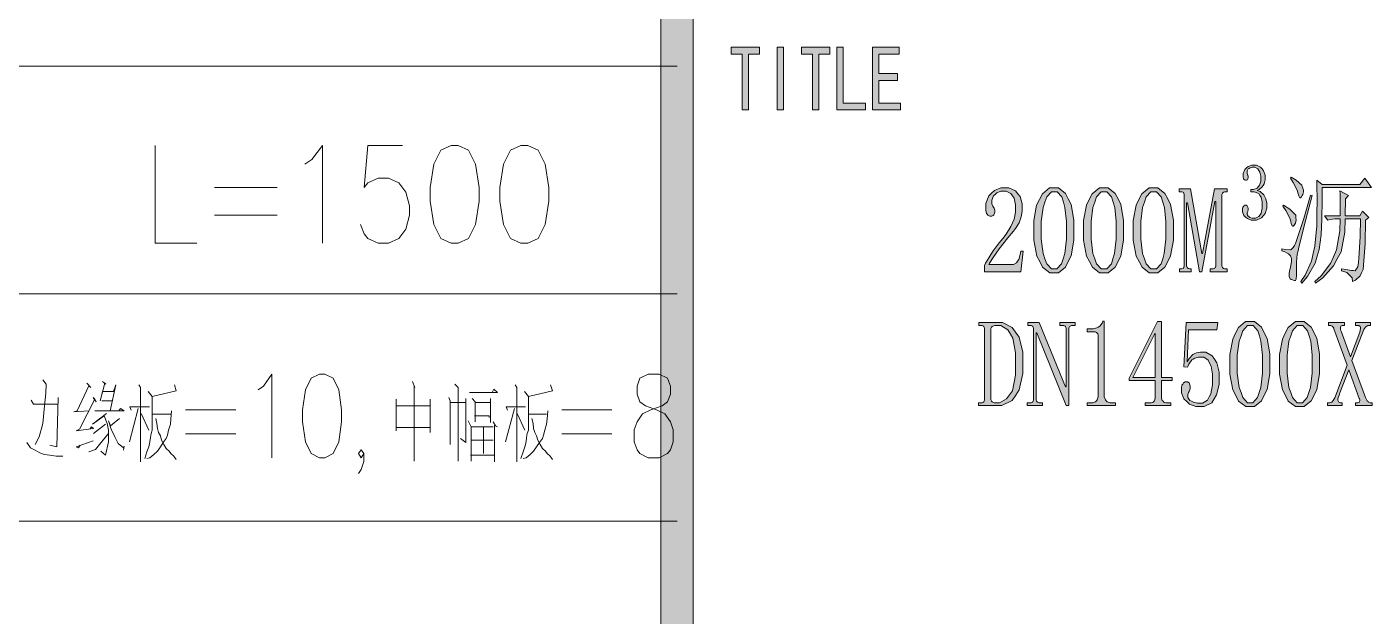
# Model space of a CAD drawing. Header units: millimetres. Extents: x 0 to 829, y 0 to 570.
# Drawn here: x 730.32 to 770.03, y 25.03 to 42.43 of the extents above; entities that cross this region are included whole.
import ezdxf

# ---------------------------------------------------------------- set-up
doc = ezdxf.new("R2010")
doc.units = ezdxf.units.MM

msp = doc.modelspace()

# ---------------------------------------------------------------- hatches: boundary and pattern name
h = msp.add_hatch(color=0)
h.dxf.hatch_style = 2
h.paths.add_polyline_path([(749.987917, 9.599083), (749.028361, 9.599083), (749.028361, 560.48275), (749.987917, 560.48275)])
h = msp.add_hatch(color=0)
h.dxf.hatch_style = 2
h.paths.add_polyline_path([(751.938778, 41.620722), (751.614222, 41.620722), (751.614222, 39.976778), (751.42725, 39.976778), (751.42725, 41.620722), (751.102694, 41.620722), (751.102694, 41.825333), (751.938778, 41.825333)])
h = msp.add_hatch(color=0)
h.dxf.hatch_style = 2
h.paths.add_polyline_path([(752.651389, 39.976778), (752.464417, 39.976778), (752.464417, 41.825333), (752.651389, 41.825333)])
h = msp.add_hatch(color=0)
h.dxf.hatch_style = 2
h.paths.add_polyline_path([(754.013111, 41.620722), (753.688556, 41.620722), (753.688556, 39.976778), (753.501583, 39.976778), (753.501583, 41.620722), (753.177028, 41.620722), (753.177028, 41.825333), (754.013111, 41.825333)])
h = msp.add_hatch(color=0)
h.dxf.hatch_style = 2
h.paths.add_polyline_path([(755.067917, 39.976778), (754.224778, 39.976778), (754.224778, 41.825333), (754.408222, 41.825333), (754.408222, 40.181389), (755.067917, 40.181389)])
h = msp.add_hatch(color=0)
h.dxf.hatch_style = 2
h.paths.add_polyline_path([(756.105083, 39.976778), (755.276056, 39.976778), (755.276056, 41.825333), (756.06275, 41.825333), (756.06275, 41.620722), (755.463028, 41.620722), (755.463028, 41.049222), (756.013361, 41.049222), (756.013361, 40.841083), (755.463028, 40.841083), (755.463028, 40.181389), (756.105083, 40.181389)])
h = msp.add_hatch(color=0)
h.dxf.hatch_style = 2
h.paths.add_polyline_path([(766.92125, 37.165139), (766.92125, 37.076944), (766.868333, 36.921722), (766.815417, 36.854694), (766.7625, 36.787667), (766.617861, 36.717111), (766.526139, 36.717111), (766.459111, 36.717111), (766.342694, 36.7665), (766.293306, 36.812361), (766.243917, 36.858222), (766.198056, 36.964056), (766.198056, 37.027556), (766.198056, 37.05225), (766.212167, 37.101639), (766.226278, 37.122806), (766.240389, 37.143972), (766.272139, 37.165139), (766.28625, 37.165139), (766.307417, 37.165139), (766.339167, 37.143972), (766.34975, 37.122806), (766.356806, 37.101639), (766.367389, 37.066361), (766.367389, 37.05225), (766.367389, 37.031083), (766.360333, 36.992278), (766.353278, 36.978167), (766.346222, 36.960528), (766.335639, 36.928778), (766.335639, 36.914667), (766.335639, 36.886444), (766.363861, 36.840583), (766.392083, 36.819417), (766.420306, 36.801778), (766.483806, 36.784139), (766.515556, 36.784139), (766.582583, 36.784139), (766.684889, 36.833528), (766.716639, 36.882917), (766.751917, 36.928778), (766.783667, 37.080472), (766.783667, 37.186306), (766.783667, 37.267444), (766.748389, 37.405028), (766.713111, 37.454417), (766.677833, 37.507333), (766.547306, 37.556722), (766.448528, 37.556722), (766.448528, 37.62375), (766.526139, 37.62375), (766.6355, 37.666083), (766.670778, 37.711944), (766.706056, 37.754278), (766.741333, 37.87775), (766.741333, 37.958889), (766.741333, 38.022389), (766.713111, 38.138806), (766.684889, 38.188194), (766.656667, 38.237583), (766.568472, 38.283444), (766.5085, 38.283444), (766.483806, 38.283444), (766.427361, 38.269333), (766.399139, 38.251694), (766.367389, 38.237583), (766.339167, 38.181139), (766.339167, 38.145861), (766.339167, 38.107056), (766.346222, 38.061194), (766.353278, 38.050611), (766.367389, 38.018861), (766.367389, 38.00475), (766.367389, 37.983583), (766.360333, 37.944778), (766.353278, 37.930667), (766.346222, 37.916556), (766.321528, 37.902444), (766.300361, 37.902444), (766.28625, 37.902444), (766.258028, 37.916556), (766.243917, 37.930667), (766.233333, 37.944778), (766.219222, 37.997694), (766.219222, 38.032972), (766.219222, 38.103528), (766.268611, 38.216417), (766.314472, 38.262278), (766.363861, 38.304611), (766.47675, 38.350472), (766.54025, 38.350472), (766.614333, 38.350472), (766.734278, 38.2905), (766.776611, 38.234056), (766.822472, 38.174083), (766.868333, 38.050611), (766.868333, 37.987111), (766.868333, 37.916556), (766.840111, 37.796611), (766.811889, 37.747222), (766.783667, 37.701361), (766.695472, 37.627278), (766.6355, 37.602583), (766.716639, 37.567306), (766.829528, 37.468528), (766.861278, 37.408556), (766.8895, 37.348583), (766.92125, 37.225111)])
h = msp.add_hatch(color=0)
h.dxf.hatch_style = 2
h.paths.add_polyline_path([(767.633861, 37.994167), (767.782028, 37.898917), (767.951361, 37.757806), (767.965472, 37.711944), (767.983111, 37.666083), (768.00075, 37.606111), (768.00075, 37.592), (768.00075, 37.556722), (767.983111, 37.482639), (767.961944, 37.447361), (767.940778, 37.412083), (767.916083, 37.376806), (767.891389, 37.376806), (767.859639, 37.440306), (767.842, 37.503806), (767.813778, 37.606111), (767.697361, 37.835417), (767.612694, 37.962417)])
h = msp.add_hatch(color=0)
h.dxf.hatch_style = 2
h.paths.add_polyline_path([(768.392333, 37.905972), (768.551083, 37.778972), (769.665861, 37.778972), (769.814028, 37.962417), (770.008056, 37.690778), (768.551083, 37.690778), (768.551083, 37.334472), (768.544028, 36.745333), (768.533444, 36.516028), (768.526389, 36.286722), (768.459361, 35.856333), (768.402917, 35.65525), (768.346472, 35.454167), (768.120694, 35.059056), (767.954889, 34.865028), (767.919611, 34.910889), (768.053667, 35.094333), (768.237111, 35.507083), (768.290028, 35.732861), (768.339417, 35.958639), (768.395861, 36.554833), (768.395861, 36.92525), (768.399389, 37.295667), (768.395861, 37.786028)])
h = msp.add_hatch(color=0)
h.dxf.hatch_style = 2
h.paths.add_polyline_path([(759.502333, 37.045194), (759.502333, 37.175722), (759.456472, 37.373278), (759.410611, 37.440306), (759.36475, 37.507333), (759.227167, 37.577889), (759.135444, 37.577889), (759.068417, 37.577889), (758.948472, 37.5285), (758.902611, 37.482639), (758.853222, 37.436778), (758.803833, 37.316833), (758.803833, 37.246278), (758.803833, 37.203944), (758.825, 37.133389), (758.849694, 37.105167), (758.867333, 37.073417), (758.884972, 37.016972), (758.884972, 36.98875), (758.884972, 36.953472), (758.870861, 36.900556), (758.85675, 36.879389), (758.839111, 36.86175), (758.796778, 36.844111), (758.768556, 36.844111), (758.736806, 36.844111), (758.680361, 36.868806), (758.659194, 36.897028), (758.641556, 36.921722), (758.620389, 37.002861), (758.620389, 37.059306), (758.620389, 37.211), (758.708583, 37.440306), (758.79325, 37.517917), (758.877917, 37.599056), (759.061361, 37.676667), (759.160139, 37.676667), (759.297722, 37.676667), (759.502333, 37.592), (759.565833, 37.503806), (759.632861, 37.419139), (759.699889, 37.203944), (759.699889, 37.073417), (759.699889, 36.98875), (759.668139, 36.815889), (759.636389, 36.731222), (759.604639, 36.643028), (759.502333, 36.477222), (759.435306, 36.399611), (759.2695, 36.198528), (759.011972, 35.873972), (758.923778, 35.746972), (758.835583, 35.6235), (758.72975, 35.454167), (758.712111, 35.411833), (759.389444, 35.411833), (759.438833, 35.411833), (759.527028, 35.461222), (759.562306, 35.510611), (759.594056, 35.56), (759.639917, 35.711694), (759.654028, 35.810472), (759.721056, 35.810472), (759.654028, 35.196639), (758.585111, 35.196639), (758.585111, 35.383611), (758.613333, 35.447111), (758.708583, 35.612917), (758.775611, 35.711694), (758.842639, 35.814), (759.0155, 36.050361), (759.124861, 36.184417), (759.223639, 36.307889), (759.36475, 36.537194), (759.410611, 36.643028), (759.456472, 36.752389), (759.502333, 36.953472)])
h = msp.add_hatch(color=0)
h.paths.add_polyline_path([(760.638278, 35.168417), (760.511278, 35.168417), (760.299611, 35.330694), (760.214944, 35.4965), (760.12675, 35.662306), (760.042083, 36.127972), (760.042083, 36.427833), (760.042083, 36.710056), (760.123222, 37.161611), (760.207889, 37.330944), (760.292556, 37.503806), (760.504222, 37.676667), (760.638278, 37.676667), (760.765278, 37.676667), (760.973417, 37.510861), (761.054556, 37.348583), (761.139222, 37.182778), (761.223889, 36.724167), (761.223889, 36.427833), (761.223889, 36.135028), (761.139222, 35.672889), (761.054556, 35.503556), (760.973417, 35.334222), (760.765278, 35.168417)])
h.paths.add_polyline_path([(760.638278, 37.56025), (760.557139, 37.56025), (760.423083, 37.408556), (760.366639, 37.253333), (760.313722, 37.098111), (760.260806, 36.685361), (760.260806, 36.427833), (760.260806, 36.156194), (760.313722, 35.732861), (760.366639, 35.584694), (760.423083, 35.433), (760.557139, 35.281306), (760.638278, 35.281306), (760.722944, 35.281306), (760.857, 35.433), (760.906389, 35.584694), (760.955778, 35.732861), (761.005167, 36.156194), (761.005167, 36.427833), (761.005167, 36.685361), (760.959306, 37.098111), (760.913444, 37.253333), (760.867583, 37.408556), (760.73, 37.56025)])
h = msp.add_hatch(color=0)
h.paths.add_polyline_path([(762.105833, 35.168417), (761.978833, 35.168417), (761.767167, 35.330694), (761.6825, 35.4965), (761.594306, 35.662306), (761.509639, 36.127972), (761.509639, 36.427833), (761.509639, 36.710056), (761.594306, 37.161611), (761.675444, 37.330944), (761.760111, 37.503806), (761.975306, 37.676667), (762.105833, 37.676667), (762.232833, 37.676667), (762.440972, 37.510861), (762.525639, 37.348583), (762.606778, 37.182778), (762.691444, 36.724167), (762.691444, 36.427833), (762.691444, 36.135028), (762.606778, 35.672889), (762.525639, 35.503556), (762.440972, 35.334222), (762.232833, 35.168417)])
h.paths.add_polyline_path([(762.105833, 37.56025), (762.024694, 37.56025), (761.890639, 37.408556), (761.837722, 37.253333), (761.781278, 37.098111), (761.728361, 36.685361), (761.728361, 36.427833), (761.728361, 36.156194), (761.781278, 35.732861), (761.837722, 35.584694), (761.890639, 35.433), (762.024694, 35.281306), (762.105833, 35.281306), (762.1905, 35.281306), (762.328083, 35.433), (762.373944, 35.584694), (762.423333, 35.732861), (762.472722, 36.156194), (762.472722, 36.427833), (762.472722, 36.685361), (762.426861, 37.098111), (762.381, 37.253333), (762.335139, 37.408556), (762.197556, 37.56025)])
h = msp.add_hatch(color=0)
h.paths.add_polyline_path([(763.573389, 35.168417), (763.446389, 35.168417), (763.234722, 35.330694), (763.150056, 35.4965), (763.065389, 35.662306), (762.977194, 36.127972), (762.977194, 36.427833), (762.977194, 36.710056), (763.061861, 37.161611), (763.143, 37.330944), (763.227667, 37.503806), (763.442861, 37.676667), (763.573389, 37.676667), (763.700389, 37.676667), (763.908528, 37.510861), (763.993194, 37.348583), (764.074333, 37.182778), (764.159, 36.724167), (764.159, 36.427833), (764.159, 36.135028), (764.074333, 35.672889), (763.993194, 35.503556), (763.908528, 35.334222), (763.700389, 35.168417)])
h.paths.add_polyline_path([(763.573389, 37.56025), (763.49225, 37.56025), (763.358194, 37.408556), (763.305278, 37.253333), (763.248833, 37.098111), (763.195917, 36.685361), (763.195917, 36.427833), (763.195917, 36.156194), (763.248833, 35.732861), (763.305278, 35.584694), (763.358194, 35.433), (763.49225, 35.281306), (763.573389, 35.281306), (763.661583, 35.281306), (763.795639, 35.433), (763.845028, 35.584694), (763.890889, 35.732861), (763.940278, 36.156194), (763.940278, 36.427833), (763.940278, 36.685361), (763.894417, 37.098111), (763.848556, 37.253333), (763.802694, 37.408556), (763.665111, 37.56025)])
h = msp.add_hatch(color=0)
h.dxf.hatch_style = 2
h.paths.add_polyline_path([(765.594806, 35.397722), (765.594806, 35.3695), (765.608917, 35.323639), (765.623028, 35.309528), (765.637139, 35.295417), (765.672417, 35.281306), (765.697111, 35.281306), (765.742972, 35.281306), (765.742972, 35.196639), (765.249083, 35.196639), (765.249083, 35.281306), (765.309056, 35.281306), (765.337278, 35.281306), (765.376083, 35.295417), (765.386667, 35.309528), (765.400778, 35.323639), (765.411361, 35.3695), (765.411361, 35.397722), (765.411361, 37.270972), (765.386667, 37.270972), (764.998611, 35.196639), (764.928056, 35.196639), (764.575278, 37.235694), (764.550583, 37.235694), (764.550583, 35.397722), (764.550583, 35.3695), (764.564694, 35.323639), (764.578806, 35.309528), (764.592917, 35.295417), (764.631722, 35.281306), (764.652889, 35.281306), (764.688167, 35.281306), (764.688167, 35.196639), (764.342444, 35.196639), (764.342444, 35.281306), (764.377722, 35.281306), (764.405944, 35.281306), (764.44475, 35.295417), (764.458861, 35.309528), (764.469444, 35.323639), (764.480028, 35.3695), (764.480028, 35.397722), (764.480028, 37.447361), (764.480028, 37.475583), (764.469444, 37.517917), (764.458861, 37.532028), (764.44475, 37.546139), (764.405944, 37.56025), (764.377722, 37.56025), (764.331861, 37.56025), (764.331861, 37.648444), (764.667, 37.648444), (764.998611, 35.732861), (765.019778, 35.732861), (765.376083, 37.648444), (765.742972, 37.648444), (765.742972, 37.56025), (765.697111, 37.56025), (765.672417, 37.56025), (765.637139, 37.546139), (765.623028, 37.532028), (765.608917, 37.517917), (765.594806, 37.475583), (765.594806, 37.447361)])
h = msp.add_hatch(color=0)
h.dxf.hatch_style = 2
h.paths.add_polyline_path([(768.25475, 37.447361), (768.071306, 36.738278), (767.863167, 35.923361), (767.842, 35.821056), (767.817306, 35.715222), (767.796139, 35.482389), (767.796139, 35.355389), (767.796139, 35.224861), (767.792611, 35.055528), (767.789083, 35.016722), (767.785556, 34.977917), (767.760861, 34.939111), (767.736167, 34.939111), (767.722056, 34.939111), (767.672667, 34.95675), (767.640917, 34.974389), (767.609167, 34.992028), (767.577417, 35.059056), (767.577417, 35.111972), (767.577417, 35.154306), (767.595056, 35.260139), (767.612694, 35.327167), (767.630333, 35.397722), (767.644444, 35.503556), (767.644444, 35.542361), (767.644444, 35.59175), (767.616222, 35.669361), (767.588, 35.697583), (767.559778, 35.725806), (767.446889, 35.785778), (767.358694, 35.814), (767.358694, 35.870444), (767.468056, 35.856333), (767.598583, 35.84575), (767.616222, 35.849278), (767.637389, 35.852806), (767.693833, 35.912778), (767.732639, 35.969222), (767.767917, 36.029194), (768.007806, 36.773556), (768.208889, 37.461472)])
h = msp.add_hatch(color=0)
h.dxf.hatch_style = 2
h.paths.add_polyline_path([(768.621639, 36.847639), (769.08025, 36.847639), (769.083778, 37.133389), (769.08025, 37.507333), (769.069667, 37.592), (769.330722, 37.447361), (769.239, 37.348583), (769.228417, 36.847639), (769.665861, 36.847639), (769.743472, 36.98875), (769.926917, 36.805306), (769.835194, 36.717111), (769.821083, 36.03625), (769.757583, 35.260139), (769.71525, 35.168417), (769.672917, 35.073167), (769.538861, 34.946167), (769.447139, 34.910889), (769.440083, 35.016722), (769.281333, 35.175472), (769.126111, 35.224861), (769.126111, 35.281306), (769.246056, 35.260139), (769.422444, 35.235444), (769.475361, 35.231917), (769.528278, 35.228389), (769.602361, 35.348333), (769.62, 35.468278), (769.637639, 35.59175), (769.669389, 36.237333), (769.687028, 36.759444), (769.228417, 36.759444), (769.221361, 36.371389), (769.108472, 35.78225), (768.999111, 35.577639), (768.88975, 35.373028), (768.568722, 35.016722), (768.357056, 34.865028), (768.335889, 34.910889), (768.519333, 35.073167), (768.7945, 35.440056), (768.886222, 35.641139), (768.977944, 35.842222), (769.073194, 36.403139), (769.08025, 36.759444), (768.999111, 36.759444), (768.925028, 36.759444), (768.787444, 36.738278), (768.723944, 36.717111)])
h = msp.add_hatch(color=0)
h.dxf.hatch_style = 2
h.paths.add_polyline_path([(767.415139, 37.161611), (767.595056, 37.045194), (767.774972, 36.865278), (767.7785, 36.794722), (767.782028, 36.727694), (767.764389, 36.628917), (767.743222, 36.600694), (767.722056, 36.572472), (767.697361, 36.54425), (767.676194, 36.54425), (767.640917, 36.614806), (767.623278, 36.688889), (767.595056, 36.780611), (767.478639, 37.002861), (767.393972, 37.133389)])
h = msp.add_hatch(color=0)
h.paths.add_polyline_path([(758.588639, 33.49625), (758.588639, 33.524472), (758.578056, 33.566806), (758.567472, 33.580917), (758.556889, 33.595028), (758.514556, 33.609139), (758.486333, 33.609139), (758.419306, 33.609139), (758.419306, 33.697333), (758.934361, 33.697333), (759.114278, 33.697333), (759.3965, 33.552694), (759.502333, 33.411583), (759.608167, 33.266944), (759.714, 32.822444), (759.714, 32.522583), (759.714, 32.190972), (759.611694, 31.707667), (759.509389, 31.552444), (759.403556, 31.397222), (759.100167, 31.245528), (758.899083, 31.245528), (758.408722, 31.245528), (758.408722, 31.330194), (758.486333, 31.330194), (758.514556, 31.330194), (758.556889, 31.344306), (758.567472, 31.358417), (758.578056, 31.376056), (758.588639, 31.418389), (758.588639, 31.446611)])
h.paths.add_polyline_path([(759.498806, 32.490833), (759.498806, 32.801278), (759.421194, 33.235194), (759.347111, 33.358667), (759.273028, 33.485667), (759.064889, 33.609139), (758.934361, 33.609139), (758.892028, 33.609139), (758.832056, 33.595028), (758.814417, 33.580917), (758.79325, 33.566806), (758.772083, 33.524472), (758.772083, 33.49625), (758.772083, 31.446611), (758.772083, 31.418389), (758.789722, 31.376056), (758.807361, 31.358417), (758.825, 31.344306), (758.870861, 31.330194), (758.899083, 31.330194), (759.026083, 31.330194), (759.23775, 31.450139), (759.325944, 31.566556), (759.410611, 31.6865), (759.498806, 32.148639)])
h = msp.add_hatch(color=0)
h.dxf.hatch_style = 2
h.paths.add_polyline_path([(760.976944, 31.799389), (760.998111, 31.799389), (760.998111, 33.49625), (760.998111, 33.524472), (760.987528, 33.566806), (760.976944, 33.580917), (760.962833, 33.595028), (760.924028, 33.609139), (760.895806, 33.609139), (760.804083, 33.609139), (760.804083, 33.697333), (761.262694, 33.697333), (761.262694, 33.609139), (761.170972, 33.609139), (761.149806, 33.609139), (761.111, 33.595028), (761.096889, 33.580917), (761.082778, 33.566806), (761.068667, 33.524472), (761.068667, 33.49625), (761.068667, 31.245528), (760.998111, 31.245528), (760.12675, 33.390417), (760.105583, 33.390417), (760.105583, 31.446611), (760.105583, 31.418389), (760.119694, 31.376056), (760.133806, 31.361944), (760.147917, 31.344306), (760.186722, 31.330194), (760.207889, 31.330194), (760.299611, 31.330194), (760.299611, 31.245528), (759.841, 31.245528), (759.841, 31.330194), (759.932722, 31.330194), (759.960944, 31.330194), (759.99975, 31.344306), (760.013861, 31.358417), (760.024444, 31.376056), (760.035028, 31.418389), (760.035028, 31.446611), (760.035028, 33.49625), (760.035028, 33.524472), (760.024444, 33.566806), (760.013861, 33.580917), (759.99975, 33.595028), (759.960944, 33.609139), (759.932722, 33.609139), (759.862167, 33.609139), (759.862167, 33.697333), (760.197306, 33.697333)])
h = msp.add_hatch(color=0)
h.dxf.hatch_style = 2
h.paths.add_polyline_path([(762.119944, 33.739667), (762.119944, 31.5595), (762.119944, 31.503056), (762.151694, 31.418389), (762.179917, 31.390167), (762.208139, 31.358417), (762.289278, 31.330194), (762.338667, 31.330194), (762.455083, 31.330194), (762.455083, 31.245528), (761.619, 31.245528), (761.619, 31.330194), (761.721306, 31.330194), (761.77775, 31.330194), (761.862417, 31.358417), (761.887111, 31.390167), (761.911806, 31.418389), (761.940028, 31.503056), (761.940028, 31.5595), (761.940028, 33.295167), (761.940028, 33.323389), (761.925917, 33.36925), (761.908278, 33.386889), (761.894167, 33.404528), (761.851833, 33.422167), (761.823611, 33.422167), (761.619, 33.422167), (761.619, 33.510361), (761.721306, 33.510361), (761.788333, 33.510361), (761.901222, 33.538583), (761.943556, 33.566806), (761.985889, 33.595028), (762.052917, 33.683222), (762.074083, 33.739667)])
h = msp.add_hatch(color=0)
h.paths.add_polyline_path([(763.80975, 31.517167), (763.80975, 31.467778), (763.830917, 31.397222), (763.855611, 31.376056), (763.876778, 31.351361), (763.940278, 31.330194), (763.982611, 31.330194), (764.084917, 31.330194), (764.084917, 31.245528), (763.326444, 31.245528), (763.326444, 31.330194), (763.453444, 31.330194), (763.499306, 31.330194), (763.566333, 31.351361), (763.5875, 31.376056), (763.605139, 31.397222), (763.626306, 31.467778), (763.626306, 31.517167), (763.626306, 31.989889), (762.85725, 31.989889), (762.85725, 32.060444), (763.693333, 33.725556), (763.80975, 33.725556), (763.80975, 32.074556), (764.120194, 32.074556), (764.120194, 31.989889), (763.80975, 31.989889)])
h.paths.add_polyline_path([(763.615722, 33.379833), (762.959556, 32.074556), (763.626306, 32.074556), (763.626306, 33.379833)])
h = msp.add_hatch(color=0)
h.dxf.hatch_style = 2
h.paths.add_polyline_path([(765.012722, 32.822444), (765.122083, 32.822444), (765.302, 32.720139), (765.369028, 32.614306), (765.439583, 32.512), (765.506611, 32.233306), (765.506611, 32.063972), (765.506611, 31.869944), (765.436056, 31.5595), (765.3655, 31.446611), (765.291417, 31.330194), (765.072694, 31.217306), (764.921, 31.217306), (764.818694, 31.217306), (764.63525, 31.291389), (764.554111, 31.365472), (764.472972, 31.443083), (764.395361, 31.623), (764.395361, 31.732361), (764.395361, 31.774694), (764.413, 31.852306), (764.434167, 31.884056), (764.455333, 31.915806), (764.50825, 31.947556), (764.543528, 31.947556), (764.578806, 31.947556), (764.621139, 31.919333), (764.63525, 31.891111), (764.645833, 31.862889), (764.656417, 31.809972), (764.656417, 31.788806), (764.656417, 31.746472), (764.638778, 31.682972), (764.621139, 31.661806), (764.607028, 31.630056), (764.589389, 31.573611), (764.589389, 31.545389), (764.589389, 31.488944), (764.642306, 31.40075), (764.69875, 31.372528), (764.751667, 31.344306), (764.868083, 31.316083), (764.931583, 31.316083), (765.023306, 31.316083), (765.164417, 31.407806), (765.213806, 31.503056), (765.263194, 31.594778), (765.312583, 31.862889), (765.312583, 32.032222), (765.312583, 32.176861), (765.27025, 32.409694), (765.224389, 32.497889), (765.182056, 32.589611), (765.055056, 32.677806), (764.966861, 32.677806), (764.903361, 32.677806), (764.794, 32.649583), (764.748139, 32.621361), (764.702278, 32.593139), (764.617611, 32.469667), (764.578806, 32.377944), (764.472972, 32.392056), (764.532944, 33.697333), (765.471333, 33.697333), (765.439583, 33.482139), (764.610556, 33.482139), (764.564694, 32.536694), (764.624667, 32.635472), (764.734028, 32.758944), (764.790472, 32.780111), (764.843389, 32.801278), (764.956278, 32.822444)])
h = msp.add_hatch(color=0)
h.paths.add_polyline_path([(766.423833, 31.217306), (766.296833, 31.217306), (766.085167, 31.379583), (766.0005, 31.545389), (765.912306, 31.711194), (765.827639, 32.176861), (765.827639, 32.476722), (765.827639, 32.758944), (765.912306, 33.2105), (765.993444, 33.383361), (766.078111, 33.552694), (766.293306, 33.725556), (766.423833, 33.725556), (766.550833, 33.725556), (766.758972, 33.55975), (766.843639, 33.397472), (766.924778, 33.231667), (767.009444, 32.773056), (767.009444, 32.476722), (767.009444, 32.183917), (766.924778, 31.721778), (766.843639, 31.552444), (766.758972, 31.383111), (766.550833, 31.217306)])
h.paths.add_polyline_path([(766.423833, 33.609139), (766.342694, 33.609139), (766.208639, 33.457444), (766.155722, 33.302222), (766.099278, 33.147), (766.046361, 32.737778), (766.046361, 32.476722), (766.046361, 32.205083), (766.099278, 31.78175), (766.155722, 31.633583), (766.208639, 31.481889), (766.342694, 31.330194), (766.423833, 31.330194), (766.5085, 31.330194), (766.642556, 31.481889), (766.691944, 31.633583), (766.741333, 31.78175), (766.790722, 32.205083), (766.790722, 32.476722), (766.790722, 32.737778), (766.744861, 33.147), (766.699, 33.302222), (766.653139, 33.457444), (766.515556, 33.609139)])
h = msp.add_hatch(color=0)
h.paths.add_polyline_path([(767.891389, 31.217306), (767.764389, 31.217306), (767.552722, 31.379583), (767.468056, 31.545389), (767.379861, 31.711194), (767.295194, 32.176861), (767.295194, 32.476722), (767.295194, 32.758944), (767.379861, 33.2105), (767.461, 33.383361), (767.545667, 33.552694), (767.760861, 33.725556), (767.891389, 33.725556), (768.018389, 33.725556), (768.226528, 33.55975), (768.311194, 33.397472), (768.392333, 33.231667), (768.477, 32.773056), (768.477, 32.476722), (768.477, 32.183917), (768.392333, 31.721778), (768.311194, 31.552444), (768.226528, 31.383111), (768.018389, 31.217306)])
h.paths.add_polyline_path([(767.891389, 33.609139), (767.81025, 33.609139), (767.676194, 33.457444), (767.623278, 33.302222), (767.566833, 33.147), (767.513917, 32.737778), (767.513917, 32.476722), (767.513917, 32.205083), (767.566833, 31.78175), (767.623278, 31.633583), (767.676194, 31.481889), (767.81025, 31.330194), (767.891389, 31.330194), (767.976056, 31.330194), (768.113639, 31.481889), (768.1595, 31.633583), (768.208889, 31.78175), (768.258278, 32.205083), (768.258278, 32.476722), (768.258278, 32.737778), (768.212417, 33.147), (768.166556, 33.302222), (768.120694, 33.457444), (767.983111, 33.609139)])
h = msp.add_hatch(color=0)
h.dxf.hatch_style = 2
h.paths.add_polyline_path([(769.4295, 32.5755), (769.828139, 31.488944), (769.845778, 31.446611), (769.884583, 31.386639), (769.90575, 31.369), (769.923389, 31.347833), (769.965722, 31.330194), (769.990417, 31.330194), (770.025694, 31.330194), (770.025694, 31.245528), (769.531806, 31.245528), (769.531806, 31.330194), (769.577667, 31.330194), (769.605889, 31.330194), (769.641167, 31.340778), (769.644694, 31.351361), (769.65175, 31.365472), (769.658806, 31.390167), (769.658806, 31.404278), (769.658806, 31.418389), (769.65175, 31.446611), (769.644694, 31.460722), (769.337778, 32.303861), (769.073194, 31.619472), (769.062611, 31.580667), (769.044972, 31.524222), (769.037917, 31.503056), (769.027333, 31.474833), (769.01675, 31.439556), (769.01675, 31.404278), (769.030861, 31.365472), (769.044972, 31.351361), (769.059083, 31.340778), (769.094361, 31.330194), (769.119056, 31.330194), (769.140222, 31.330194), (769.140222, 31.245528), (768.706306, 31.245528), (768.706306, 31.330194), (768.752167, 31.330194), (768.780389, 31.330194), (768.833306, 31.351361), (768.854472, 31.376056), (768.879167, 31.397222), (768.910917, 31.446611), (768.925028, 31.474833), (769.291917, 32.441444), (768.900333, 33.510361), (768.896806, 33.531528), (768.875639, 33.566806), (768.861528, 33.580917), (768.847417, 33.595028), (768.808611, 33.609139), (768.787444, 33.609139), (768.741583, 33.609139), (768.741583, 33.697333), (769.210778, 33.697333), (769.210778, 33.609139), (769.1755, 33.609139), (769.140222, 33.609139), (769.101417, 33.587972), (769.094361, 33.566806), (769.090833, 33.545639), (769.094361, 33.482139), (769.108472, 33.439806), (769.383639, 32.684861), (769.658806, 33.411583), (769.676444, 33.460972), (769.687028, 33.535056), (769.679972, 33.55975), (769.676444, 33.584444), (769.634111, 33.609139), (769.598833, 33.609139), (769.531806, 33.609139), (769.531806, 33.697333), (769.979833, 33.697333), (769.979833, 33.609139), (769.909278, 33.609139), (769.898694, 33.609139), (769.870472, 33.595028), (769.852833, 33.580917), (769.835194, 33.566806), (769.799917, 33.524472), (769.782278, 33.49625)])

# ---------------------------------------------------------------- linework, layer by layer
at = {"color": 0, "lineweight": 0}
for points in [[(749.987917, 9.599083), (749.028361, 9.599083), (749.028361, 560.48275), (749.987917, 560.48275)], [(751.938778, 41.620722), (751.614222, 41.620722), (751.614222, 39.976778), (751.42725, 39.976778), (751.42725, 41.620722), (751.102694, 41.620722), (751.102694, 41.825333), (751.938778, 41.825333)], [(752.651389, 39.976778), (752.464417, 39.976778), (752.464417, 41.825333), (752.651389, 41.825333)], [(754.013111, 41.620722), (753.688556, 41.620722), (753.688556, 39.976778), (753.501583, 39.976778), (753.501583, 41.620722), (753.177028, 41.620722), (753.177028, 41.825333), (754.013111, 41.825333)], [(755.067917, 39.976778), (754.224778, 39.976778), (754.224778, 41.825333), (754.408222, 41.825333), (754.408222, 40.181389), (755.067917, 40.181389)], [(756.105083, 39.976778), (755.276056, 39.976778), (755.276056, 41.825333), (756.06275, 41.825333), (756.06275, 41.620722), (755.463028, 41.620722), (755.463028, 41.049222), (756.013361, 41.049222), (756.013361, 40.841083), (755.463028, 40.841083), (755.463028, 40.181389), (756.105083, 40.181389)], [(742.840639, 38.9255), (742.533722, 38.787917), (742.325583, 38.375167), (742.223278, 37.690778), (742.223278, 37.281556), (742.325583, 36.593639), (742.533722, 36.184417), (742.840639, 36.046833), (743.04525, 36.046833), (743.355694, 36.184417), (743.560306, 36.593639), (743.662611, 37.281556), (743.662611, 37.690778), (743.560306, 38.375167), (743.355694, 38.787917), (743.04525, 38.9255)], [(744.897333, 38.9255), (744.590417, 38.787917), (744.382278, 38.375167), (744.279972, 37.690778), (744.279972, 37.281556), (744.382278, 36.593639), (744.590417, 36.184417), (744.897333, 36.046833), (745.101944, 36.046833), (745.412389, 36.184417), (745.617, 36.593639), (745.719306, 37.281556), (745.719306, 37.690778), (745.617, 38.375167), (745.412389, 38.787917), (745.101944, 38.9255)], [(766.92125, 37.165139), (766.92125, 37.076944), (766.868333, 36.921722), (766.815417, 36.854694), (766.7625, 36.787667), (766.617861, 36.717111), (766.526139, 36.717111), (766.459111, 36.717111), (766.342694, 36.7665), (766.293306, 36.812361), (766.243917, 36.858222), (766.198056, 36.964056), (766.198056, 37.027556), (766.198056, 37.05225), (766.212167, 37.101639), (766.226278, 37.122806), (766.240389, 37.143972), (766.272139, 37.165139), (766.28625, 37.165139), (766.307417, 37.165139), (766.339167, 37.143972), (766.34975, 37.122806), (766.356806, 37.101639), (766.367389, 37.066361), (766.367389, 37.05225), (766.367389, 37.031083), (766.360333, 36.992278), (766.353278, 36.978167), (766.346222, 36.960528), (766.335639, 36.928778), (766.335639, 36.914667), (766.335639, 36.886444), (766.363861, 36.840583), (766.392083, 36.819417), (766.420306, 36.801778), (766.483806, 36.784139), (766.515556, 36.784139), (766.582583, 36.784139), (766.684889, 36.833528), (766.716639, 36.882917), (766.751917, 36.928778), (766.783667, 37.080472), (766.783667, 37.186306), (766.783667, 37.267444), (766.748389, 37.405028), (766.713111, 37.454417), (766.677833, 37.507333), (766.547306, 37.556722), (766.448528, 37.556722), (766.448528, 37.62375), (766.526139, 37.62375), (766.6355, 37.666083), (766.670778, 37.711944), (766.706056, 37.754278), (766.741333, 37.87775), (766.741333, 37.958889), (766.741333, 38.022389), (766.713111, 38.138806), (766.684889, 38.188194), (766.656667, 38.237583), (766.568472, 38.283444), (766.5085, 38.283444), (766.483806, 38.283444), (766.427361, 38.269333), (766.399139, 38.251694), (766.367389, 38.237583), (766.339167, 38.181139), (766.339167, 38.145861), (766.339167, 38.107056), (766.346222, 38.061194), (766.353278, 38.050611), (766.367389, 38.018861), (766.367389, 38.00475), (766.367389, 37.983583), (766.360333, 37.944778), (766.353278, 37.930667), (766.346222, 37.916556), (766.321528, 37.902444), (766.300361, 37.902444), (766.28625, 37.902444), (766.258028, 37.916556), (766.243917, 37.930667), (766.233333, 37.944778), (766.219222, 37.997694), (766.219222, 38.032972), (766.219222, 38.103528), (766.268611, 38.216417), (766.314472, 38.262278), (766.363861, 38.304611), (766.47675, 38.350472), (766.54025, 38.350472), (766.614333, 38.350472), (766.734278, 38.2905), (766.776611, 38.234056), (766.822472, 38.174083), (766.868333, 38.050611), (766.868333, 37.987111), (766.868333, 37.916556), (766.840111, 37.796611), (766.811889, 37.747222), (766.783667, 37.701361), (766.695472, 37.627278), (766.6355, 37.602583), (766.716639, 37.567306), (766.829528, 37.468528), (766.861278, 37.408556), (766.8895, 37.348583), (766.92125, 37.225111)], [(767.633861, 37.994167), (767.782028, 37.898917), (767.951361, 37.757806), (767.965472, 37.711944), (767.983111, 37.666083), (768.00075, 37.606111), (768.00075, 37.592), (768.00075, 37.556722), (767.983111, 37.482639), (767.961944, 37.447361), (767.940778, 37.412083), (767.916083, 37.376806), (767.891389, 37.376806), (767.859639, 37.440306), (767.842, 37.503806), (767.813778, 37.606111), (767.697361, 37.835417), (767.612694, 37.962417)], [(768.392333, 37.905972), (768.551083, 37.778972), (769.665861, 37.778972), (769.814028, 37.962417), (770.008056, 37.690778), (768.551083, 37.690778), (768.551083, 37.334472), (768.544028, 36.745333), (768.533444, 36.516028), (768.526389, 36.286722), (768.459361, 35.856333), (768.402917, 35.65525), (768.346472, 35.454167), (768.120694, 35.059056), (767.954889, 34.865028), (767.919611, 34.910889), (768.053667, 35.094333), (768.237111, 35.507083), (768.290028, 35.732861), (768.339417, 35.958639), (768.395861, 36.554833), (768.395861, 36.92525), (768.399389, 37.295667), (768.395861, 37.786028)], [(759.502333, 37.045194), (759.502333, 37.175722), (759.456472, 37.373278), (759.410611, 37.440306), (759.36475, 37.507333), (759.227167, 37.577889), (759.135444, 37.577889), (759.068417, 37.577889), (758.948472, 37.5285), (758.902611, 37.482639), (758.853222, 37.436778), (758.803833, 37.316833), (758.803833, 37.246278), (758.803833, 37.203944), (758.825, 37.133389), (758.849694, 37.105167), (758.867333, 37.073417), (758.884972, 37.016972), (758.884972, 36.98875), (758.884972, 36.953472), (758.870861, 36.900556), (758.85675, 36.879389), (758.839111, 36.86175), (758.796778, 36.844111), (758.768556, 36.844111), (758.736806, 36.844111), (758.680361, 36.868806), (758.659194, 36.897028), (758.641556, 36.921722), (758.620389, 37.002861), (758.620389, 37.059306), (758.620389, 37.211), (758.708583, 37.440306), (758.79325, 37.517917), (758.877917, 37.599056), (759.061361, 37.676667), (759.160139, 37.676667), (759.297722, 37.676667), (759.502333, 37.592), (759.565833, 37.503806), (759.632861, 37.419139), (759.699889, 37.203944), (759.699889, 37.073417), (759.699889, 36.98875), (759.668139, 36.815889), (759.636389, 36.731222), (759.604639, 36.643028), (759.502333, 36.477222), (759.435306, 36.399611), (759.2695, 36.198528), (759.011972, 35.873972), (758.923778, 35.746972), (758.835583, 35.6235), (758.72975, 35.454167), (758.712111, 35.411833), (759.389444, 35.411833), (759.438833, 35.411833), (759.527028, 35.461222), (759.562306, 35.510611), (759.594056, 35.56), (759.639917, 35.711694), (759.654028, 35.810472), (759.721056, 35.810472), (759.654028, 35.196639), (758.585111, 35.196639), (758.585111, 35.383611), (758.613333, 35.447111), (758.708583, 35.612917), (758.775611, 35.711694), (758.842639, 35.814), (759.0155, 36.050361), (759.124861, 36.184417), (759.223639, 36.307889), (759.36475, 36.537194), (759.410611, 36.643028), (759.456472, 36.752389), (759.502333, 36.953472)], [(760.638278, 35.168417), (760.511278, 35.168417), (760.299611, 35.330694), (760.214944, 35.4965), (760.12675, 35.662306), (760.042083, 36.127972), (760.042083, 36.427833), (760.042083, 36.710056), (760.123222, 37.161611), (760.207889, 37.330944), (760.292556, 37.503806), (760.504222, 37.676667), (760.638278, 37.676667), (760.765278, 37.676667), (760.973417, 37.510861), (761.054556, 37.348583), (761.139222, 37.182778), (761.223889, 36.724167), (761.223889, 36.427833), (761.223889, 36.135028), (761.139222, 35.672889), (761.054556, 35.503556), (760.973417, 35.334222), (760.765278, 35.168417)], [(760.638278, 37.56025), (760.557139, 37.56025), (760.423083, 37.408556), (760.366639, 37.253333), (760.313722, 37.098111), (760.260806, 36.685361), (760.260806, 36.427833), (760.260806, 36.156194), (760.313722, 35.732861), (760.366639, 35.584694), (760.423083, 35.433), (760.557139, 35.281306), (760.638278, 35.281306), (760.722944, 35.281306), (760.857, 35.433), (760.906389, 35.584694), (760.955778, 35.732861), (761.005167, 36.156194), (761.005167, 36.427833), (761.005167, 36.685361), (760.959306, 37.098111), (760.913444, 37.253333), (760.867583, 37.408556), (760.73, 37.56025)], [(762.105833, 35.168417), (761.978833, 35.168417), (761.767167, 35.330694), (761.6825, 35.4965), (761.594306, 35.662306), (761.509639, 36.127972), (761.509639, 36.427833), (761.509639, 36.710056), (761.594306, 37.161611), (761.675444, 37.330944), (761.760111, 37.503806), (761.975306, 37.676667), (762.105833, 37.676667), (762.232833, 37.676667), (762.440972, 37.510861), (762.525639, 37.348583), (762.606778, 37.182778), (762.691444, 36.724167), (762.691444, 36.427833), (762.691444, 36.135028), (762.606778, 35.672889), (762.525639, 35.503556), (762.440972, 35.334222), (762.232833, 35.168417)], [(762.105833, 37.56025), (762.024694, 37.56025), (761.890639, 37.408556), (761.837722, 37.253333), (761.781278, 37.098111), (761.728361, 36.685361), (761.728361, 36.427833), (761.728361, 36.156194), (761.781278, 35.732861), (761.837722, 35.584694), (761.890639, 35.433), (762.024694, 35.281306), (762.105833, 35.281306), (762.1905, 35.281306), (762.328083, 35.433), (762.373944, 35.584694), (762.423333, 35.732861), (762.472722, 36.156194), (762.472722, 36.427833), (762.472722, 36.685361), (762.426861, 37.098111), (762.381, 37.253333), (762.335139, 37.408556), (762.197556, 37.56025)], [(763.573389, 35.168417), (763.446389, 35.168417), (763.234722, 35.330694), (763.150056, 35.4965), (763.065389, 35.662306), (762.977194, 36.127972), (762.977194, 36.427833), (762.977194, 36.710056), (763.061861, 37.161611), (763.143, 37.330944), (763.227667, 37.503806), (763.442861, 37.676667), (763.573389, 37.676667), (763.700389, 37.676667), (763.908528, 37.510861), (763.993194, 37.348583), (764.074333, 37.182778), (764.159, 36.724167), (764.159, 36.427833), (764.159, 36.135028), (764.074333, 35.672889), (763.993194, 35.503556), (763.908528, 35.334222), (763.700389, 35.168417)], [(763.573389, 37.56025), (763.49225, 37.56025), (763.358194, 37.408556), (763.305278, 37.253333), (763.248833, 37.098111), (763.195917, 36.685361), (763.195917, 36.427833), (763.195917, 36.156194), (763.248833, 35.732861), (763.305278, 35.584694), (763.358194, 35.433), (763.49225, 35.281306), (763.573389, 35.281306), (763.661583, 35.281306), (763.795639, 35.433), (763.845028, 35.584694), (763.890889, 35.732861), (763.940278, 36.156194), (763.940278, 36.427833), (763.940278, 36.685361), (763.894417, 37.098111), (763.848556, 37.253333), (763.802694, 37.408556), (763.665111, 37.56025)], [(765.594806, 35.397722), (765.594806, 35.3695), (765.608917, 35.323639), (765.623028, 35.309528), (765.637139, 35.295417), (765.672417, 35.281306), (765.697111, 35.281306), (765.742972, 35.281306), (765.742972, 35.196639), (765.249083, 35.196639), (765.249083, 35.281306), (765.309056, 35.281306), (765.337278, 35.281306), (765.376083, 35.295417), (765.386667, 35.309528), (765.400778, 35.323639), (765.411361, 35.3695), (765.411361, 35.397722), (765.411361, 37.270972), (765.386667, 37.270972), (764.998611, 35.196639), (764.928056, 35.196639), (764.575278, 37.235694), (764.550583, 37.235694), (764.550583, 35.397722), (764.550583, 35.3695), (764.564694, 35.323639), (764.578806, 35.309528), (764.592917, 35.295417), (764.631722, 35.281306), (764.652889, 35.281306), (764.688167, 35.281306), (764.688167, 35.196639), (764.342444, 35.196639), (764.342444, 35.281306), (764.377722, 35.281306), (764.405944, 35.281306), (764.44475, 35.295417), (764.458861, 35.309528), (764.469444, 35.323639), (764.480028, 35.3695), (764.480028, 35.397722), (764.480028, 37.447361), (764.480028, 37.475583), (764.469444, 37.517917), (764.458861, 37.532028), (764.44475, 37.546139), (764.405944, 37.56025), (764.377722, 37.56025), (764.331861, 37.56025), (764.331861, 37.648444), (764.667, 37.648444), (764.998611, 35.732861), (765.019778, 35.732861), (765.376083, 37.648444), (765.742972, 37.648444), (765.742972, 37.56025), (765.697111, 37.56025), (765.672417, 37.56025), (765.637139, 37.546139), (765.623028, 37.532028), (765.608917, 37.517917), (765.594806, 37.475583), (765.594806, 37.447361)], [(768.25475, 37.447361), (768.071306, 36.738278), (767.863167, 35.923361), (767.842, 35.821056), (767.817306, 35.715222), (767.796139, 35.482389), (767.796139, 35.355389), (767.796139, 35.224861), (767.792611, 35.055528), (767.789083, 35.016722), (767.785556, 34.977917), (767.760861, 34.939111), (767.736167, 34.939111), (767.722056, 34.939111), (767.672667, 34.95675), (767.640917, 34.974389), (767.609167, 34.992028), (767.577417, 35.059056), (767.577417, 35.111972), (767.577417, 35.154306), (767.595056, 35.260139), (767.612694, 35.327167), (767.630333, 35.397722), (767.644444, 35.503556), (767.644444, 35.542361), (767.644444, 35.59175), (767.616222, 35.669361), (767.588, 35.697583), (767.559778, 35.725806), (767.446889, 35.785778), (767.358694, 35.814), (767.358694, 35.870444), (767.468056, 35.856333), (767.598583, 35.84575), (767.616222, 35.849278), (767.637389, 35.852806), (767.693833, 35.912778), (767.732639, 35.969222), (767.767917, 36.029194), (768.007806, 36.773556), (768.208889, 37.461472)], [(768.621639, 36.847639), (769.08025, 36.847639), (769.083778, 37.133389), (769.08025, 37.507333), (769.069667, 37.592), (769.330722, 37.447361), (769.239, 37.348583), (769.228417, 36.847639), (769.665861, 36.847639), (769.743472, 36.98875), (769.926917, 36.805306), (769.835194, 36.717111), (769.821083, 36.03625), (769.757583, 35.260139), (769.71525, 35.168417), (769.672917, 35.073167), (769.538861, 34.946167), (769.447139, 34.910889), (769.440083, 35.016722), (769.281333, 35.175472), (769.126111, 35.224861), (769.126111, 35.281306), (769.246056, 35.260139), (769.422444, 35.235444), (769.475361, 35.231917), (769.528278, 35.228389), (769.602361, 35.348333), (769.62, 35.468278), (769.637639, 35.59175), (769.669389, 36.237333), (769.687028, 36.759444), (769.228417, 36.759444), (769.221361, 36.371389), (769.108472, 35.78225), (768.999111, 35.577639), (768.88975, 35.373028), (768.568722, 35.016722), (768.357056, 34.865028), (768.335889, 34.910889), (768.519333, 35.073167), (768.7945, 35.440056), (768.886222, 35.641139), (768.977944, 35.842222), (769.073194, 36.403139), (769.08025, 36.759444), (768.999111, 36.759444), (768.925028, 36.759444), (768.787444, 36.738278), (768.723944, 36.717111)], [(767.415139, 37.161611), (767.595056, 37.045194), (767.774972, 36.865278), (767.7785, 36.794722), (767.782028, 36.727694), (767.764389, 36.628917), (767.743222, 36.600694), (767.722056, 36.572472), (767.697361, 36.54425), (767.676194, 36.54425), (767.640917, 36.614806), (767.623278, 36.688889), (767.595056, 36.780611), (767.478639, 37.002861), (767.393972, 37.133389)], [(758.588639, 33.49625), (758.588639, 33.524472), (758.578056, 33.566806), (758.567472, 33.580917), (758.556889, 33.595028), (758.514556, 33.609139), (758.486333, 33.609139), (758.419306, 33.609139), (758.419306, 33.697333), (758.934361, 33.697333), (759.114278, 33.697333), (759.3965, 33.552694), (759.502333, 33.411583), (759.608167, 33.266944), (759.714, 32.822444), (759.714, 32.522583), (759.714, 32.190972), (759.611694, 31.707667), (759.509389, 31.552444), (759.403556, 31.397222), (759.100167, 31.245528), (758.899083, 31.245528), (758.408722, 31.245528), (758.408722, 31.330194), (758.486333, 31.330194), (758.514556, 31.330194), (758.556889, 31.344306), (758.567472, 31.358417), (758.578056, 31.376056), (758.588639, 31.418389), (758.588639, 31.446611)], [(759.498806, 32.490833), (759.498806, 32.801278), (759.421194, 33.235194), (759.347111, 33.358667), (759.273028, 33.485667), (759.064889, 33.609139), (758.934361, 33.609139), (758.892028, 33.609139), (758.832056, 33.595028), (758.814417, 33.580917), (758.79325, 33.566806), (758.772083, 33.524472), (758.772083, 33.49625), (758.772083, 31.446611), (758.772083, 31.418389), (758.789722, 31.376056), (758.807361, 31.358417), (758.825, 31.344306), (758.870861, 31.330194), (758.899083, 31.330194), (759.026083, 31.330194), (759.23775, 31.450139), (759.325944, 31.566556), (759.410611, 31.6865), (759.498806, 32.148639)], [(760.976944, 31.799389), (760.998111, 31.799389), (760.998111, 33.49625), (760.998111, 33.524472), (760.987528, 33.566806), (760.976944, 33.580917), (760.962833, 33.595028), (760.924028, 33.609139), (760.895806, 33.609139), (760.804083, 33.609139), (760.804083, 33.697333), (761.262694, 33.697333), (761.262694, 33.609139), (761.170972, 33.609139), (761.149806, 33.609139), (761.111, 33.595028), (761.096889, 33.580917), (761.082778, 33.566806), (761.068667, 33.524472), (761.068667, 33.49625), (761.068667, 31.245528), (760.998111, 31.245528), (760.12675, 33.390417), (760.105583, 33.390417), (760.105583, 31.446611), (760.105583, 31.418389), (760.119694, 31.376056), (760.133806, 31.361944), (760.147917, 31.344306), (760.186722, 31.330194), (760.207889, 31.330194), (760.299611, 31.330194), (760.299611, 31.245528), (759.841, 31.245528), (759.841, 31.330194), (759.932722, 31.330194), (759.960944, 31.330194), (759.99975, 31.344306), (760.013861, 31.358417), (760.024444, 31.376056), (760.035028, 31.418389), (760.035028, 31.446611), (760.035028, 33.49625), (760.035028, 33.524472), (760.024444, 33.566806), (760.013861, 33.580917), (759.99975, 33.595028), (759.960944, 33.609139), (759.932722, 33.609139), (759.862167, 33.609139), (759.862167, 33.697333), (760.197306, 33.697333)], [(762.119944, 33.739667), (762.119944, 31.5595), (762.119944, 31.503056), (762.151694, 31.418389), (762.179917, 31.390167), (762.208139, 31.358417), (762.289278, 31.330194), (762.338667, 31.330194), (762.455083, 31.330194), (762.455083, 31.245528), (761.619, 31.245528), (761.619, 31.330194), (761.721306, 31.330194), (761.77775, 31.330194), (761.862417, 31.358417), (761.887111, 31.390167), (761.911806, 31.418389), (761.940028, 31.503056), (761.940028, 31.5595), (761.940028, 33.295167), (761.940028, 33.323389), (761.925917, 33.36925), (761.908278, 33.386889), (761.894167, 33.404528), (761.851833, 33.422167), (761.823611, 33.422167), (761.619, 33.422167), (761.619, 33.510361), (761.721306, 33.510361), (761.788333, 33.510361), (761.901222, 33.538583), (761.943556, 33.566806), (761.985889, 33.595028), (762.052917, 33.683222), (762.074083, 33.739667)], [(763.80975, 31.517167), (763.80975, 31.467778), (763.830917, 31.397222), (763.855611, 31.376056), (763.876778, 31.351361), (763.940278, 31.330194), (763.982611, 31.330194), (764.084917, 31.330194), (764.084917, 31.245528), (763.326444, 31.245528), (763.326444, 31.330194), (763.453444, 31.330194), (763.499306, 31.330194), (763.566333, 31.351361), (763.5875, 31.376056), (763.605139, 31.397222), (763.626306, 31.467778), (763.626306, 31.517167), (763.626306, 31.989889), (762.85725, 31.989889), (762.85725, 32.060444), (763.693333, 33.725556), (763.80975, 33.725556), (763.80975, 32.074556), (764.120194, 32.074556), (764.120194, 31.989889), (763.80975, 31.989889)], [(763.615722, 33.379833), (762.959556, 32.074556), (763.626306, 32.074556), (763.626306, 33.379833)], [(765.012722, 32.822444), (765.122083, 32.822444), (765.302, 32.720139), (765.369028, 32.614306), (765.439583, 32.512), (765.506611, 32.233306), (765.506611, 32.063972), (765.506611, 31.869944), (765.436056, 31.5595), (765.3655, 31.446611), (765.291417, 31.330194), (765.072694, 31.217306), (764.921, 31.217306), (764.818694, 31.217306), (764.63525, 31.291389), (764.554111, 31.365472), (764.472972, 31.443083), (764.395361, 31.623), (764.395361, 31.732361), (764.395361, 31.774694), (764.413, 31.852306), (764.434167, 31.884056), (764.455333, 31.915806), (764.50825, 31.947556), (764.543528, 31.947556), (764.578806, 31.947556), (764.621139, 31.919333), (764.63525, 31.891111), (764.645833, 31.862889), (764.656417, 31.809972), (764.656417, 31.788806), (764.656417, 31.746472), (764.638778, 31.682972), (764.621139, 31.661806), (764.607028, 31.630056), (764.589389, 31.573611), (764.589389, 31.545389), (764.589389, 31.488944), (764.642306, 31.40075), (764.69875, 31.372528), (764.751667, 31.344306), (764.868083, 31.316083), (764.931583, 31.316083), (765.023306, 31.316083), (765.164417, 31.407806), (765.213806, 31.503056), (765.263194, 31.594778), (765.312583, 31.862889), (765.312583, 32.032222), (765.312583, 32.176861), (765.27025, 32.409694), (765.224389, 32.497889), (765.182056, 32.589611), (765.055056, 32.677806), (764.966861, 32.677806), (764.903361, 32.677806), (764.794, 32.649583), (764.748139, 32.621361), (764.702278, 32.593139), (764.617611, 32.469667), (764.578806, 32.377944), (764.472972, 32.392056), (764.532944, 33.697333), (765.471333, 33.697333), (765.439583, 33.482139), (764.610556, 33.482139), (764.564694, 32.536694), (764.624667, 32.635472), (764.734028, 32.758944), (764.790472, 32.780111), (764.843389, 32.801278), (764.956278, 32.822444)], [(766.423833, 31.217306), (766.296833, 31.217306), (766.085167, 31.379583), (766.0005, 31.545389), (765.912306, 31.711194), (765.827639, 32.176861), (765.827639, 32.476722), (765.827639, 32.758944), (765.912306, 33.2105), (765.993444, 33.383361), (766.078111, 33.552694), (766.293306, 33.725556), (766.423833, 33.725556), (766.550833, 33.725556), (766.758972, 33.55975), (766.843639, 33.397472), (766.924778, 33.231667), (767.009444, 32.773056), (767.009444, 32.476722), (767.009444, 32.183917), (766.924778, 31.721778), (766.843639, 31.552444), (766.758972, 31.383111), (766.550833, 31.217306)], [(766.423833, 33.609139), (766.342694, 33.609139), (766.208639, 33.457444), (766.155722, 33.302222), (766.099278, 33.147), (766.046361, 32.737778), (766.046361, 32.476722), (766.046361, 32.205083), (766.099278, 31.78175), (766.155722, 31.633583), (766.208639, 31.481889), (766.342694, 31.330194), (766.423833, 31.330194), (766.5085, 31.330194), (766.642556, 31.481889), (766.691944, 31.633583), (766.741333, 31.78175), (766.790722, 32.205083), (766.790722, 32.476722), (766.790722, 32.737778), (766.744861, 33.147), (766.699, 33.302222), (766.653139, 33.457444), (766.515556, 33.609139)], [(767.891389, 31.217306), (767.764389, 31.217306), (767.552722, 31.379583), (767.468056, 31.545389), (767.379861, 31.711194), (767.295194, 32.176861), (767.295194, 32.476722), (767.295194, 32.758944), (767.379861, 33.2105), (767.461, 33.383361), (767.545667, 33.552694), (767.760861, 33.725556), (767.891389, 33.725556), (768.018389, 33.725556), (768.226528, 33.55975), (768.311194, 33.397472), (768.392333, 33.231667), (768.477, 32.773056), (768.477, 32.476722), (768.477, 32.183917), (768.392333, 31.721778), (768.311194, 31.552444), (768.226528, 31.383111), (768.018389, 31.217306)], [(767.891389, 33.609139), (767.81025, 33.609139), (767.676194, 33.457444), (767.623278, 33.302222), (767.566833, 33.147), (767.513917, 32.737778), (767.513917, 32.476722), (767.513917, 32.205083), (767.566833, 31.78175), (767.623278, 31.633583), (767.676194, 31.481889), (767.81025, 31.330194), (767.891389, 31.330194), (767.976056, 31.330194), (768.113639, 31.481889), (768.1595, 31.633583), (768.208889, 31.78175), (768.258278, 32.205083), (768.258278, 32.476722), (768.258278, 32.737778), (768.212417, 33.147), (768.166556, 33.302222), (768.120694, 33.457444), (767.983111, 33.609139)], [(769.4295, 32.5755), (769.828139, 31.488944), (769.845778, 31.446611), (769.884583, 31.386639), (769.90575, 31.369), (769.923389, 31.347833), (769.965722, 31.330194), (769.990417, 31.330194), (770.025694, 31.330194), (770.025694, 31.245528), (769.531806, 31.245528), (769.531806, 31.330194), (769.577667, 31.330194), (769.605889, 31.330194), (769.641167, 31.340778), (769.644694, 31.351361), (769.65175, 31.365472), (769.658806, 31.390167), (769.658806, 31.404278), (769.658806, 31.418389), (769.65175, 31.446611), (769.644694, 31.460722), (769.337778, 32.303861), (769.073194, 31.619472), (769.062611, 31.580667), (769.044972, 31.524222), (769.037917, 31.503056), (769.027333, 31.474833), (769.01675, 31.439556), (769.01675, 31.404278), (769.030861, 31.365472), (769.044972, 31.351361), (769.059083, 31.340778), (769.094361, 31.330194), (769.119056, 31.330194), (769.140222, 31.330194), (769.140222, 31.245528), (768.706306, 31.245528), (768.706306, 31.330194), (768.752167, 31.330194), (768.780389, 31.330194), (768.833306, 31.351361), (768.854472, 31.376056), (768.879167, 31.397222), (768.910917, 31.446611), (768.925028, 31.474833), (769.291917, 32.441444), (768.900333, 33.510361), (768.896806, 33.531528), (768.875639, 33.566806), (768.861528, 33.580917), (768.847417, 33.595028), (768.808611, 33.609139), (768.787444, 33.609139), (768.741583, 33.609139), (768.741583, 33.697333), (769.210778, 33.697333), (769.210778, 33.609139), (769.1755, 33.609139), (769.140222, 33.609139), (769.101417, 33.587972), (769.094361, 33.566806), (769.090833, 33.545639), (769.094361, 33.482139), (769.108472, 33.439806), (769.383639, 32.684861), (769.658806, 33.411583), (769.676444, 33.460972), (769.687028, 33.535056), (769.679972, 33.55975), (769.676444, 33.584444), (769.634111, 33.609139), (769.598833, 33.609139), (769.531806, 33.609139), (769.531806, 33.697333), (769.979833, 33.697333), (769.979833, 33.609139), (769.909278, 33.609139), (769.898694, 33.609139), (769.870472, 33.595028), (769.852833, 33.580917), (769.835194, 33.566806), (769.799917, 33.524472), (769.782278, 33.49625)], [(738.9495, 32.176861), (738.702556, 32.060444), (738.53675, 31.707667), (738.455611, 31.118528), (738.455611, 30.76575), (738.53675, 30.180139), (738.702556, 29.827361), (738.9495, 29.707417), (739.111778, 29.707417), (739.358722, 29.827361), (739.524528, 30.180139), (739.605667, 30.76575), (739.605667, 31.118528), (739.524528, 31.707667), (739.358722, 32.060444), (739.111778, 32.176861)], [(748.654417, 32.176861), (748.407472, 32.060444), (748.326333, 31.824083), (748.326333, 31.587722), (748.407472, 31.354889), (748.573278, 31.234944), (748.901361, 31.118528), (749.148306, 31.002111), (749.314111, 30.76575), (749.39525, 30.532917), (749.39525, 30.180139), (749.314111, 29.943778), (749.229444, 29.827361), (748.9825, 29.707417), (748.654417, 29.707417), (748.407472, 29.827361), (748.326333, 29.943778), (748.245194, 30.180139), (748.245194, 30.532917), (748.326333, 30.76575), (748.492139, 31.002111), (748.735556, 31.118528), (749.067167, 31.234944), (749.229444, 31.354889), (749.314111, 31.587722), (749.314111, 31.824083), (749.229444, 32.060444), (748.9825, 32.176861)]]:
    msp.add_lwpolyline(points, close=True, dxfattribs=at)
for points in [[(576.756389, 41.271472), (749.508139, 41.271472)], [(734.102333, 38.9255), (734.102333, 36.046833), (735.333528, 36.046833)], [(738.522639, 38.375167), (738.72725, 38.51275), (739.037694, 38.9255), (739.037694, 36.046833)], [(741.401306, 38.9255), (740.374722, 38.9255), (740.268889, 37.690778), (740.374722, 37.828361), (740.681639, 37.965944), (740.988556, 37.965944), (741.299, 37.828361), (741.503611, 37.553194), (741.605917, 37.143972), (741.605917, 36.868806), (741.503611, 36.456056), (741.299, 36.184417), (740.988556, 36.046833), (740.681639, 36.046833), (740.374722, 36.184417), (740.268889, 36.322), (740.166583, 36.593639)], [(735.848583, 37.690778), (737.700667, 37.690778)], [(735.848583, 36.868806), (737.700667, 36.868806)], [(576.756389, 34.551056), (749.508139, 34.551056)], [(737.13975, 31.707667), (737.302028, 31.824083), (737.548972, 32.176861), (737.548972, 29.707417)], [(730.782694, 32.004), (730.888528, 31.880528), (730.870889, 31.608889), (730.835611, 31.238472), (730.782694, 30.719889), (730.680389, 30.324778), (730.560444, 30.102528)], [(732.080917, 31.905222), (732.200861, 31.78175), (732.147944, 31.831139), (731.802222, 31.090306), (731.699917, 31.065611), (732.147944, 31.090306), (732.320806, 31.436028), (732.271417, 31.485417), (732.356083, 31.361944), (732.320806, 31.436028), (731.872778, 30.547028), (731.770472, 30.497639), (732.285528, 30.571722), (732.2185, 30.621111), (732.183222, 30.571722)], [(732.546583, 31.954611), (732.648889, 31.880528), (732.617139, 31.905222), (732.476028, 31.386639), (732.546583, 31.658278), (732.874667, 31.658278), (732.945222, 31.855833), (732.772361, 31.090306), (732.320806, 31.090306), (733.185111, 31.090306), (733.082806, 31.164389), (733.029889, 31.090306)], [(733.619028, 31.855833), (733.668417, 31.78175), (733.668417, 29.583944)], [(734.670306, 31.855833), (734.723222, 31.682972), (734.014139, 31.510111), (733.894194, 31.658278)], [(741.701167, 31.954611), (741.768194, 31.78175), (741.750556, 31.831139), (741.750556, 29.608639), (741.750556, 30.596417), (741.231972, 30.596417), (742.216222, 30.596417), (742.216222, 30.44825), (742.216222, 31.436028), (742.216222, 31.238472), (741.214333, 31.238472), (741.214333, 31.436028), (741.214333, 30.497639)], [(742.942944, 31.880528), (743.048778, 31.78175), (743.048778, 29.608639)], [(744.724472, 31.855833), (744.773861, 31.78175), (744.773861, 29.583944)], [(745.77575, 31.855833), (745.828667, 31.682972), (745.119583, 31.510111), (744.999639, 31.658278)], [(730.4405, 31.411333), (730.507528, 31.287861), (731.216611, 31.287861)], [(731.23425, 31.485417), (731.198972, 30.028444), (730.990833, 30.077833)], [(732.528944, 31.386639), (732.82175, 31.386639)], [(734.014139, 31.510111), (734.014139, 30.522333), (733.978861, 30.423556), (733.961222, 30.300083), (733.947111, 30.176611), (733.911833, 30.028444), (733.858917, 29.880278), (733.791889, 29.682722)], [(742.770083, 31.485417), (742.805361, 31.386639), (742.805361, 30.102528)], [(743.271028, 31.460722), (743.271028, 30.151917), (743.115806, 30.275389)], [(743.376861, 31.633583), (744.205889, 31.633583), (744.100056, 31.732361), (744.050667, 31.633583)], [(743.461528, 31.460722), (743.549722, 31.361944), (743.549722, 30.769278)], [(743.99775, 31.460722), (743.99775, 30.793972), (743.99775, 30.744583)], [(745.119583, 31.510111), (745.119583, 30.522333), (745.084306, 30.423556), (745.066667, 30.300083), (745.052556, 30.176611), (745.017278, 30.028444), (744.964361, 29.880278), (744.897333, 29.682722)], [(732.666528, 31.016222), (732.253778, 30.695194), (732.5995, 30.942139), (732.684167, 30.719889), (732.719444, 30.522333), (732.719444, 30.176611), (732.63125, 29.7815), (732.493667, 29.904972)], [(733.601389, 31.164389), (733.340333, 30.176611)], [(733.39325, 31.115), (733.357972, 31.213778), (733.929472, 31.213778)], [(733.686056, 31.016222), (733.911833, 30.522333)], [(734.585639, 31.090306), (734.568, 30.843361), (734.550361, 30.695194), (734.497444, 30.522333), (734.462167, 30.374167), (734.430417, 30.275389), (734.342222, 30.151917), (734.257556, 30.028444), (734.169361, 29.904972), (734.067056, 29.806194), (733.947111, 29.707417), (733.858917, 29.682722)], [(734.014139, 30.991528), (734.550361, 30.991528)], [(734.998389, 31.118528), (736.480056, 31.118528)], [(742.805361, 31.33725), (743.253389, 31.33725)], [(743.563833, 31.33725), (743.980111, 31.33725)], [(744.706833, 31.164389), (744.445778, 30.176611)], [(744.498694, 31.115), (744.463417, 31.213778), (745.034917, 31.213778)], [(744.7915, 31.016222), (745.017278, 30.522333)], [(745.691083, 31.090306), (745.673444, 30.843361), (745.655806, 30.695194), (745.602889, 30.522333), (745.567611, 30.374167), (745.535861, 30.275389), (745.447667, 30.151917), (745.363, 30.028444), (745.274806, 29.904972), (745.1725, 29.806194), (745.052556, 29.707417), (744.964361, 29.682722)], [(745.119583, 30.991528), (745.655806, 30.991528)], [(746.103833, 31.118528), (747.5855, 31.118528)], [(732.63125, 30.695194), (732.285528, 30.423556)], [(733.047528, 30.868056), (732.786472, 30.645806), (732.719444, 30.793972), (732.804111, 30.547028), (732.909944, 30.324778), (733.01225, 30.127222), (733.167472, 30.00375), (733.185111, 30.053139), (733.167472, 29.929667)], [(734.119972, 30.868056), (734.151722, 30.719889), (734.169361, 30.571722), (734.204639, 30.44825), (734.257556, 30.349472), (734.292833, 30.226), (734.359861, 30.102528), (734.430417, 29.979056), (734.515083, 29.904972), (734.568, 29.830889), (734.652667, 29.756806), (734.723222, 29.658028)], [(743.341583, 30.793972), (743.42625, 30.621111), (743.42625, 29.608639)], [(743.42625, 30.621111), (744.082417, 30.621111)], [(743.532083, 30.942139), (743.962472, 30.942139), (743.962472, 30.89275)], [(743.789611, 30.621111), (743.789611, 29.830889)], [(744.082417, 30.769278), (744.152972, 30.645806), (744.205889, 30.621111)], [(744.117694, 30.6705), (744.117694, 29.633333), (744.117694, 29.583944)], [(745.225417, 30.868056), (745.257167, 30.719889), (745.274806, 30.571722), (745.310083, 30.44825), (745.363, 30.349472), (745.398278, 30.226), (745.465306, 30.102528), (745.535861, 29.979056), (745.620528, 29.904972), (745.673444, 29.830889), (745.758111, 29.756806), (745.828667, 29.658028)], [(731.890417, 30.077833), (731.8375, 30.00375), (731.770472, 30.028444), (732.271417, 30.201306)], [(732.719444, 30.423556), (732.458389, 30.102528), (732.338444, 29.954361), (732.147944, 29.880278)], [(734.998389, 30.412972), (736.480056, 30.412972)], [(743.443889, 30.226), (744.082417, 30.226)], [(746.103833, 30.412972), (747.5855, 30.412972)], [(730.317028, 30.151917), (730.422861, 30.00375), (730.560444, 29.929667), (730.698028, 29.855583), (730.835611, 29.806194), (730.990833, 29.7815), (731.181333, 29.756806), (731.371833, 29.756806)], [(740.265361, 29.827361), (740.180694, 29.707417), (740.099556, 29.827361), (740.180694, 29.943778), (740.265361, 29.827361), (740.265361, 29.591), (740.180694, 29.354639), (740.099556, 29.238222)], [(743.408611, 29.7815), (744.064778, 29.7815), (744.100056, 29.7815)], [(576.756389, 27.834167), (749.508139, 27.834167)]]:
    msp.add_lwpolyline(points, dxfattribs=at)

doc.saveas('drawing.dxf')
